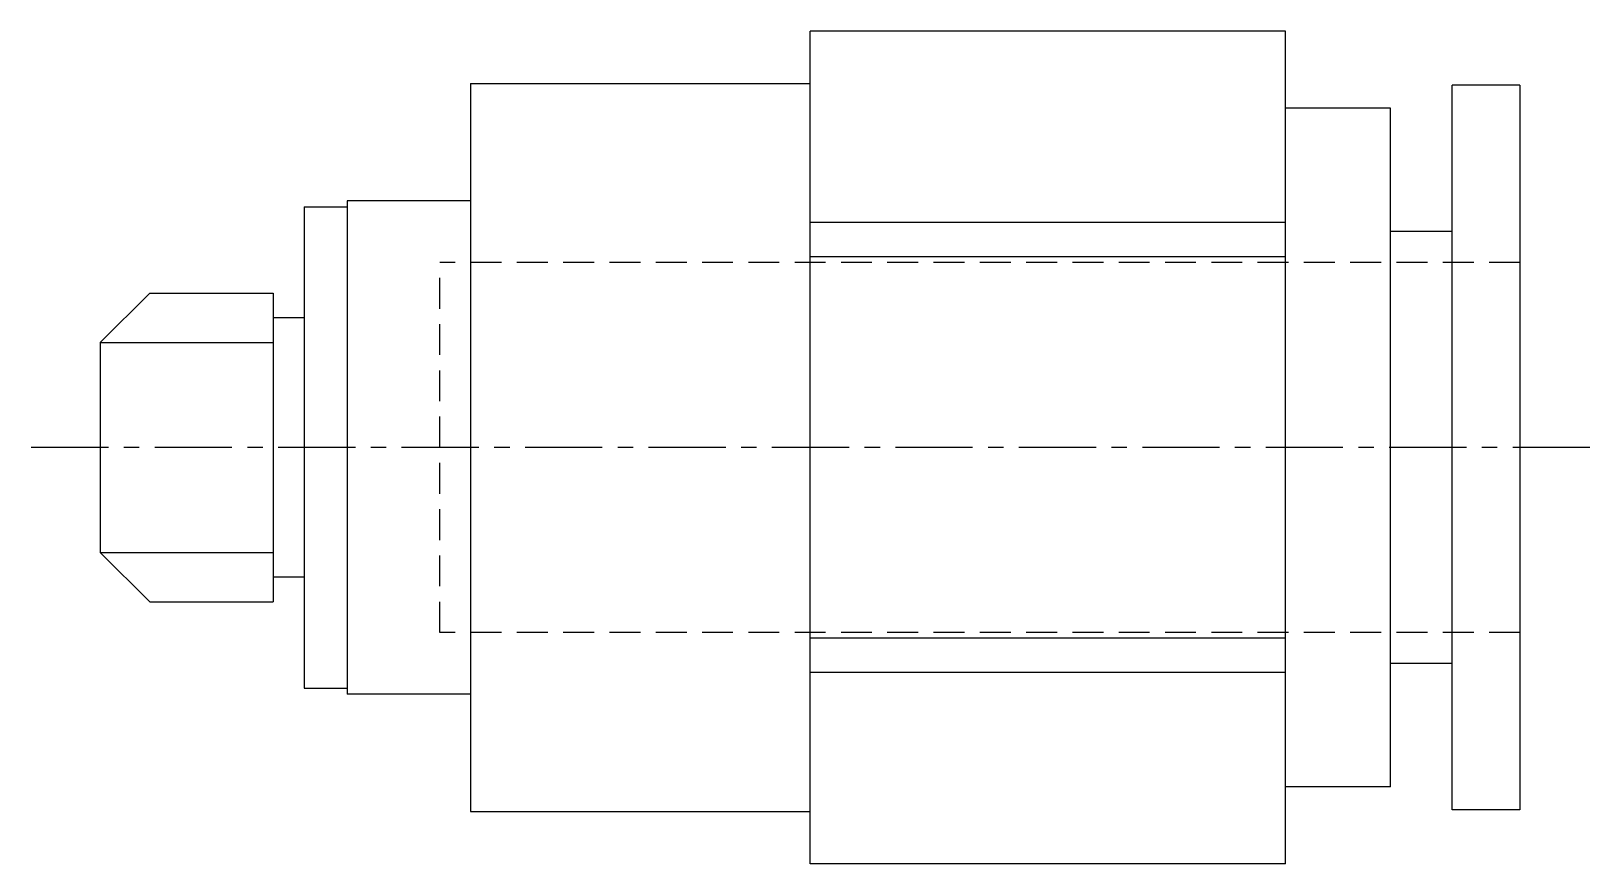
# Model space of a CAD drawing. Extents: x 0.5 to 34.6, y 0 to 43.2.
# Drawn here: x 9.37 to 34.63, y 29.67 to 43.17 of the extents above; entities outside this region: 2.
import ezdxf

# ---------------------------------------------------------------- set-up
doc = ezdxf.new("R2010")
doc.units = 0
doc.linetypes.add('CENTER', pattern=[2, 1.25, -0.25, 0.25, -0.25])
doc.linetypes.add('DASHED', pattern=[0.75, 0.5, -0.25])
doc.layers.get('0').update_dxf_attribs({"linetype": 'CONTINUOUS'})
doc.layers.add('CENTER', color=1, linetype='CENTER')
doc.styles.get("Standard").update_dxf_attribs({"font": 'txt.shx'})

# ---------------------------------------------------------------- blocks, each defined once
blk = doc.blocks.new('*U2')
at = {"color": 7, "linetype": 'CONTINUOUS'}
blk.add_text('MJCNL-6-M5', height=3, dxfattribs=at).set_placement((0, 0))
blk = doc.blocks.new('*U3')
at = {"color": 7, "linetype": 'CONTINUOUS'}
blk.add_text('MJCNL-6-M5', height=3, dxfattribs=at).set_placement((0, 5))

msp = doc.modelspace()

# ---------------------------------------------------------------- linework, layer by layer
at = {"color": 7, "linetype": 'CONTINUOUS'}
for p, q in [((29.695, 43.167), (21.995, 43.167)), ((21.995, 29.667), (21.995, 43.167)), ((29.695, 29.667), (29.695, 43.167)), ((16.495, 42.317), (21.995, 42.317)), ((16.495, 42.317), (16.495, 30.517)), ((33.495, 42.292), (32.395, 42.292)), ((32.395, 30.542), (32.395, 42.292)), ((33.495, 42.292), (33.495, 30.542)), ((31.395, 41.917), (29.695, 41.917)), ((31.395, 30.917), (31.395, 41.917)), ((14.495, 40.417), (14.495, 32.417)), ((16.495, 40.417), (14.495, 40.417)), ((13.795, 40.317), (14.495, 40.317)), ((13.795, 40.317), (13.795, 32.517)), ((29.695, 40.067), (21.995, 40.067)), ((32.395, 39.917), (31.395, 39.917)), ((29.695, 39.509), (21.995, 39.509)), ((11.295, 38.917), (10.495, 38.117)), ((11.295, 38.917), (13.295, 38.917)), ((13.295, 38.917), (13.295, 33.917)), ((13.795, 38.517), (13.295, 38.517)), ((10.495, 38.117), (10.495, 34.717)), ((11.295, 33.917), (10.495, 34.717)), ((13.795, 34.317), (13.295, 34.317)), ((11.295, 33.917), (13.295, 33.917)), ((29.695, 33.324), (21.995, 33.324)), ((32.395, 32.917), (31.395, 32.917)), ((29.695, 32.767), (21.995, 32.767)), ((13.795, 32.517), (14.495, 32.517)), ((16.495, 32.417), (14.495, 32.417)), ((31.395, 30.917), (29.695, 30.917)), ((16.495, 30.517), (21.995, 30.517)), ((33.495, 30.542), (32.395, 30.542)), ((29.695, 29.667), (21.995, 29.667))]:
    msp.add_line(p, q, dxfattribs=at)
at = {"color": 3, "linetype": 'DASHED'}
for p, q in [((33.495, 39.417), (15.995, 39.417)), ((15.995, 33.417), (15.995, 39.417)), ((33.495, 33.417), (15.995, 33.417))]:
    msp.add_line(p, q, dxfattribs=at)
at = {"color": 3, "linetype": 'CONTINUOUS'}
for p, q in [((10.495, 38.117), (13.295, 38.117)), ((10.495, 34.717), (13.295, 34.717))]:
    msp.add_line(p, q, dxfattribs=at)
at = {"layer": 'CENTER', "color": 1, "linetype": 'CENTER'}
msp.add_line((34.627, 36.417), (9.375, 36.417), dxfattribs=at)

# ---------------------------------------------------------------- block references
at = {"color": 7, "linetype": 'CONTINUOUS'}
for name in ['*U3', '*U2']:
    msp.add_blockref(name, (0, 0), dxfattribs=at)

doc.saveas('drawing.dxf')
